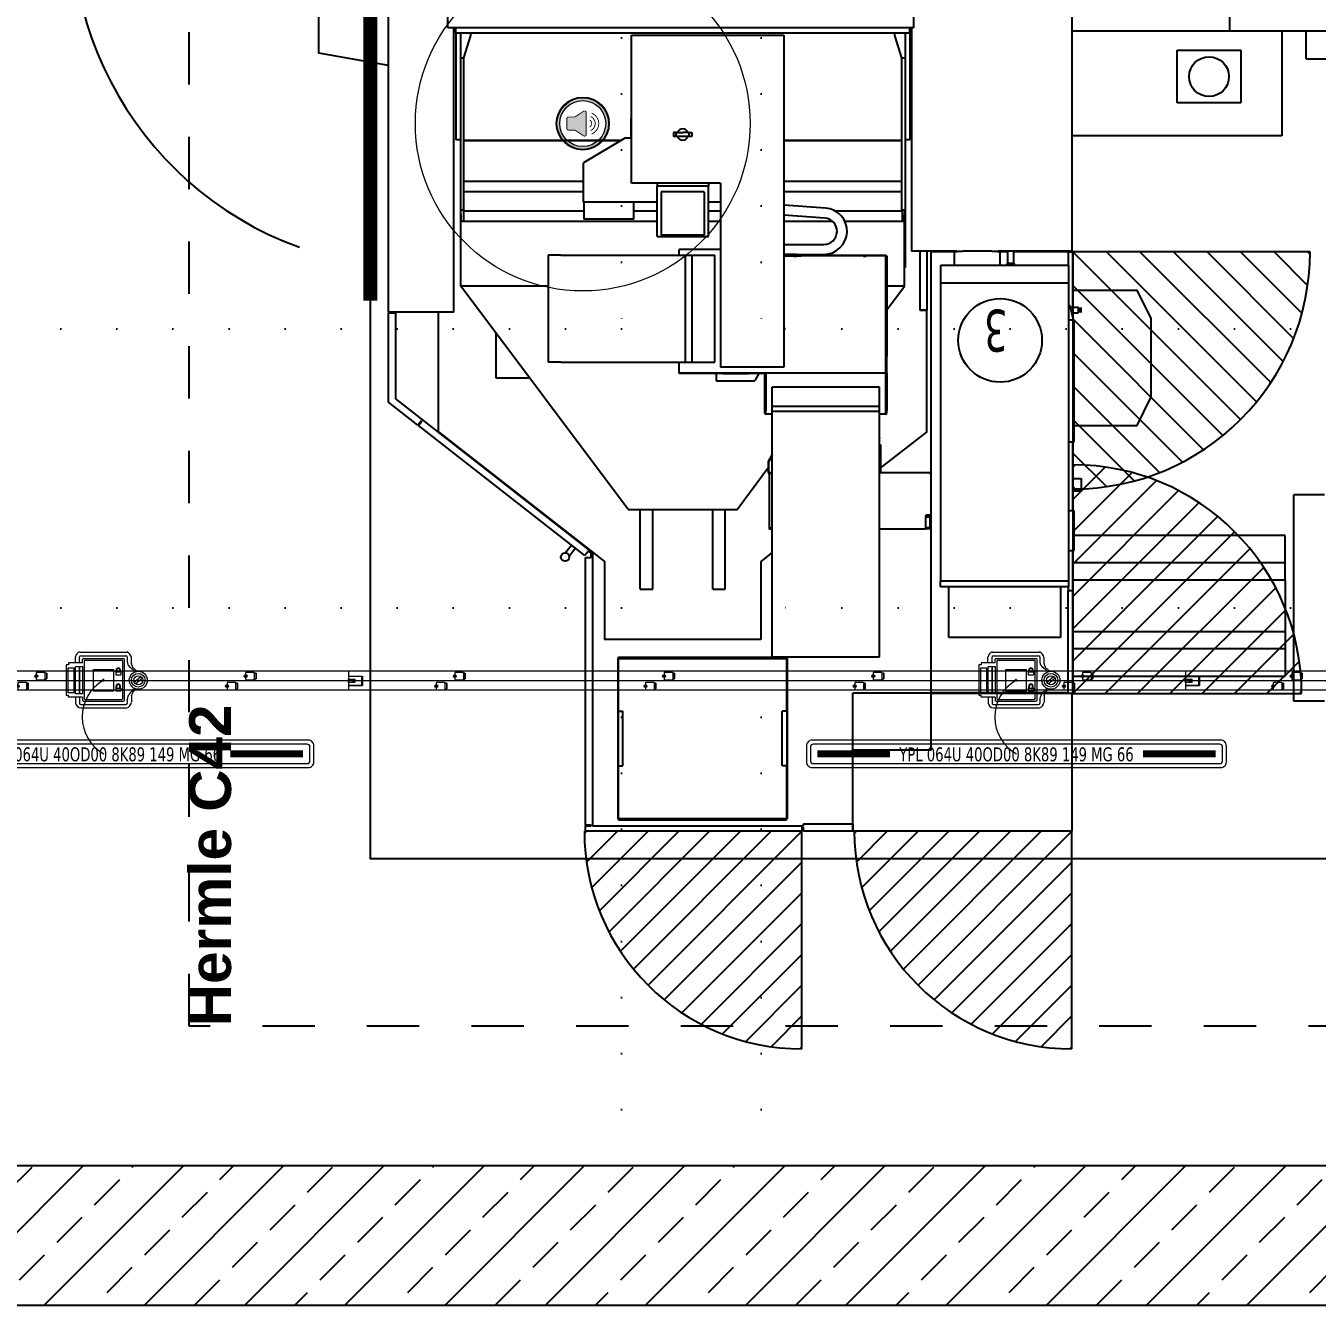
# Model space of a CAD drawing. Header units: centimetres. Extents: x 405564 to 502064, y 46284 to 60634.
# Drawn here: x 485671.2 to 486134.1, y 51832.6 to 52291.1 of the extents above; entities that cross this region are included whole.
import ezdxf
from ezdxf.enums import TextEntityAlignment as Align
from ezdxf.lldxf.tags import DXFTag

# ---------------------------------------------------------------- set-up
doc = ezdxf.new("R2010")
doc.units = ezdxf.units.CM
for name, pattern in [('3+1_3b$0$DASHED', [0.25, 0.125, -0.125]), ('ACAD_ISO07W100', [3, 0, -3]), ('DOT', [0.25, 0, -0.25])]:
    doc.linetypes.add(name, pattern=pattern)
doc.layers.get('0').update_dxf_attribs({"color": 8, "lineweight": 9})
doc.layers.add('0-KRCN-AYDINLATMA-130426', color=8, linetype='Continuous', lineweight=9)
doc.layers.add('0-KRCN-MİMARİ-220526', color=8, linetype='Continuous', lineweight=9)
for name, color, linetype in [('AS_DOS_TERAS_UST', 8, 'ACAD_ISO07W100'), ('AS_TA_BETONARME', 5, 'Continuous'), ('AS_TA_TARAMA', 8, 'Continuous'), ('AS_TEFR_CIHAZ', 8, 'Continuous')]:
    doc.layers.add(name, color=color, linetype=linetype)
doc.styles.add('Kalin02', font='arialbd.ttf')
doc.styles.add('TAHOMA', font='tahoma.ttf')
tags = doc.linetypes.add('PHANTOM', pattern=[50.5, 18, -6.5, 6.5, -6.5, 6.5, -6.5]).pattern_tags.tags
tags[14:15] = [DXFTag(74, 4), DXFTag(75, 0), DXFTag(340, '0'), DXFTag(46, 0.0), DXFTag(50, 0.0), DXFTag(44, 0.0), DXFTag(45, 0.0)]
tags[12:13] = [DXFTag(74, 4), DXFTag(75, 0), DXFTag(340, '0'), DXFTag(46, 0.0), DXFTag(50, 0.0), DXFTag(44, 0.0), DXFTag(45, 0.0)]
tags[10:11] = [DXFTag(74, 4), DXFTag(75, 0), DXFTag(340, '0'), DXFTag(46, 0.0), DXFTag(50, 0.0), DXFTag(44, 0.0), DXFTag(45, 0.0)]
tags[8:9] = [DXFTag(74, 4), DXFTag(75, 0), DXFTag(340, '0'), DXFTag(46, 0.0), DXFTag(50, 0.0), DXFTag(44, 0.0), DXFTag(45, 0.0)]
tags[6:7] = [DXFTag(74, 4), DXFTag(75, 0), DXFTag(340, '0'), DXFTag(46, 0.0), DXFTag(50, 0.0), DXFTag(44, 0.0), DXFTag(45, 0.0)]
tags[4:5] = [DXFTag(74, 4), DXFTag(75, 0), DXFTag(340, '0'), DXFTag(46, 0.0), DXFTag(50, 0.0), DXFTag(44, 0.0), DXFTag(45, 0.0)]

# ---------------------------------------------------------------- blocks, each defined once
blk = doc.blocks.new('YPL 064U 40OD00 8K89 149 MG 66')
at = {"layer": '0-KRCN-AYDINLATMA-130426'}
for points in [[(75.25, -2.9), (75.25, 2.9, 0.414214), (73.25, 4.9), (-73.25, 4.9, 0.414214), (-75.25, 2.9), (-75.25, -2.9, 0.414214), (-73.25, -4.9), (73.25, -4.9, 0.414214)], [(73.85, -2.5), (73.85, 2.5, 0.414214), (72.85, 3.5), (-72.85, 3.5, 0.414214), (-73.85, 2.5), (-73.85, -2.5, 0.414214), (-72.85, -3.5), (72.85, -3.5, 0.414214)]]:
    blk.add_lwpolyline(points, format="xyb", close=True, dxfattribs=at)
at = {"layer": '0-KRCN-AYDINLATMA-130426', "const_width": 2.51, "elevation": 1.25}
for points in [[(-71.34, -0.01), (-45.35, -0.01)], [(45.35, -0.01), (71.35, -0.01)]]:
    blk.add_lwpolyline(points, dxfattribs=at)
at = {"layer": '0-KRCN-AYDINLATMA-130426', "ltscale": 60, "style": 'TAHOMA', "width": 0.8}
blk.add_text('YPL 064U 40OD00 8K89 149 MG 66', height=5, dxfattribs=at).set_placement((0, -0.15), align=Align.MIDDLE_CENTER)
blk = doc.blocks.new('25A BUSBAR 3MT')
at = {"layer": '0-KRCN-AYDINLATMA-130426'}
for p, q in [((3000, 34), (0, 34)), ((0, 34), (0, -34)), ((3000, 0), (0, 0)), ((384.8, 17), (377.3, 17)), ((381, 28), (381, 22.2)), ((381, 20.5), (381, 13.5)), ((381, 11.8), (381, 6)), ((384, 31), (409, 31)), ((384, 3), (409, 3)), ((412, 26.8), (412, 28)), ((412, 28), (415.2, 28)), ((412, 6.8), (412, 6)), ((412, 5.7), (415.2, 5.7)), ((415.2, 26.8), (415.2, 28)), ((415.2, 6.8), (415.2, 5.7)), ((418.4, 26.8), (418.4, 6.8)), ((1134.8, 17), (1127.3, 17)), ((1131, 28), (1131, 22.2)), ((1131, 20.5), (1131, 13.5)), ((1131, 11.8), (1131, 6)), ((1134, 31), (1159, 31)), ((1134, 3), (1159, 3)), ((1162, 26.8), (1162, 28)), ((1162, 28), (1165.2, 28)), ((1162, 6.8), (1162, 6)), ((1162, 5.7), (1165.2, 5.7)), ((1165.2, 26.8), (1165.2, 28)), ((1165.2, 6.8), (1165.2, 5.7)), ((1168.4, 26.8), (1168.4, 6.8)), ((1884.8, 17), (1877.3, 17)), ((1881, 28), (1881, 22.2)), ((1881, 20.5), (1881, 13.5)), ((1881, 11.8), (1881, 6)), ((1884, 31), (1909, 31)), ((1884, 3), (1909, 3)), ((1912, 26.8), (1912, 28)), ((1912, 28), (1915.2, 28)), ((1912, 6.8), (1912, 6)), ((1912, 5.7), (1915.2, 5.7)), ((1915.2, 26.8), (1915.2, 28)), ((1915.2, 6.8), (1915.2, 5.7)), ((1918.4, 26.8), (1918.4, 6.8)), ((2634.8, 17), (2627.3, 17)), ((2631, 28), (2631, 22.2)), ((2631, 20.5), (2631, 13.5)), ((2631, 11.8), (2631, 6)), ((2634, 31), (2659, 31)), ((2634, 3), (2659, 3)), ((2662, 26.8), (2662, 28)), ((2662, 28), (2665.2, 28)), ((2662, 6.8), (2662, 6)), ((2662, 5.7), (2665.2, 5.7)), ((2665.2, 26.8), (2665.2, 28)), ((2665.2, 6.8), (2665.2, 5.7)), ((2668.4, 26.8), (2668.4, 6.8)), ((3000, 34), (3000, -34)), ((3000, 17), (3050, 17)), ((3000, 16), (3047, 16)), ((3047, 16), (3047, -16)), ((3048, 17), (3048, -17)), ((3050, 17), (3050, -17)), ((3000, -34), (0, -34)), ((318.3, -18.8), (310.8, -18.8)), ((314.5, -7.8), (314.5, -13.7)), ((314.5, -15.4), (314.5, -22.3)), ((314.5, -24), (314.5, -29.8)), ((317.5, -4.8), (342.5, -4.8)), ((317.5, -32.8), (342.5, -32.8)), ((345.5, -9), (345.5, -7.8)), ((345.5, -7.8), (348.7, -7.8)), ((345.5, -29), (345.5, -29.8)), ((345.5, -30.2), (348.7, -30.2)), ((348.7, -9), (348.7, -7.8)), ((348.7, -29), (348.7, -30.2)), ((351.9, -9), (351.9, -29)), ((1068.3, -18.8), (1060.8, -18.8)), ((1064.5, -7.8), (1064.5, -13.7)), ((1064.5, -15.4), (1064.5, -22.3)), ((1064.5, -24), (1064.5, -29.8)), ((1067.5, -4.8), (1092.5, -4.8)), ((1067.5, -32.8), (1092.5, -32.8)), ((1095.5, -9), (1095.5, -7.8)), ((1095.5, -7.8), (1098.7, -7.8)), ((1095.5, -29), (1095.5, -29.8)), ((1095.5, -30.2), (1098.7, -30.2)), ((1098.7, -9), (1098.7, -7.8)), ((1098.7, -29), (1098.7, -30.2)), ((1101.9, -9), (1101.9, -29)), ((1818.3, -18.8), (1810.8, -18.8)), ((1814.5, -7.8), (1814.5, -13.7)), ((1814.5, -15.4), (1814.5, -22.3)), ((1814.5, -24), (1814.5, -29.8)), ((1817.5, -4.8), (1842.5, -4.8)), ((1817.5, -32.8), (1842.5, -32.8)), ((1845.5, -9), (1845.5, -7.8)), ((1845.5, -7.8), (1848.7, -7.8)), ((1845.5, -29), (1845.5, -29.8)), ((1845.5, -30.2), (1848.7, -30.2)), ((1848.7, -9), (1848.7, -7.8)), ((1848.7, -29), (1848.7, -30.2)), ((1851.9, -9), (1851.9, -29)), ((2568.3, -18.8), (2560.8, -18.8)), ((2564.5, -7.8), (2564.5, -13.7)), ((2564.5, -15.4), (2564.5, -22.3)), ((2564.5, -24), (2564.5, -29.8)), ((2567.5, -4.8), (2592.5, -4.8)), ((2567.5, -32.8), (2592.5, -32.8)), ((2595.5, -9), (2595.5, -7.8)), ((2595.5, -7.8), (2598.7, -7.8)), ((2595.5, -29), (2595.5, -29.8)), ((2595.5, -30.2), (2598.7, -30.2)), ((2598.7, -9), (2598.7, -7.8)), ((2598.7, -29), (2598.7, -30.2)), ((2601.9, -9), (2601.9, -29)), ((3000, -16), (3047, -16)), ((3000, -17), (3050, -17))]:
    blk.add_line(p, q, dxfattribs=at)
for points in [[(418.4, 26.8), (412, 26.8), (412, 6.8), (418.4, 6.8)], [(1168.4, 26.8), (1162, 26.8), (1162, 6.8), (1168.4, 6.8)], [(1918.4, 26.8), (1912, 26.8), (1912, 6.8), (1918.4, 6.8)], [(2668.4, 26.8), (2662, 26.8), (2662, 6.8), (2668.4, 6.8)], [(3000, 5.9), (3023.1, 5.9), (3023.1, -5.9), (3000, -5.9)], [(351.9, -9), (345.5, -9), (345.5, -29), (351.9, -29)], [(1101.9, -9), (1095.5, -9), (1095.5, -29), (1101.9, -29)], [(1851.9, -9), (1845.5, -9), (1845.5, -29), (1851.9, -29)], [(2601.9, -9), (2595.5, -9), (2595.5, -29), (2601.9, -29)]]:
    blk.add_lwpolyline(points, close=True, dxfattribs=at)
for centre, radius in [((381, 17), 5.16), ((1131, 17), 5.16), ((1881, 17), 5.16), ((2631, 17), 5.16), ((3017.1, 0), 2.96), ((314.5, -18.8), 5.16), ((1064.5, -18.8), 5.16), ((1814.5, -18.8), 5.16), ((2564.5, -18.8), 5.16)]:
    blk.add_circle(centre, radius, dxfattribs=at)
for centre, start, end in [((384, 28), 90, 180), ((384, 6), 180, 270), ((409, 28), 0, 90), ((409, 6), 270, 0), ((1134, 28), 90, 180), ((1134, 6), 180, 270), ((1159, 28), 0, 90), ((1159, 6), 270, 0), ((1884, 28), 90, 180), ((1884, 6), 180, 270), ((1909, 28), 0, 90), ((1909, 6), 270, 0), ((2634, 28), 90, 180), ((2634, 6), 180, 270), ((2659, 28), 0, 90), ((2659, 6), 270, 0), ((317.5, -7.8), 90, 180), ((317.5, -29.8), 180, 270), ((342.5, -7.8), 0, 90), ((342.5, -29.8), 270, 0), ((1067.5, -7.8), 90, 180), ((1067.5, -29.8), 180, 270), ((1092.5, -7.8), 0, 90), ((1092.5, -29.8), 270, 0), ((1817.5, -7.8), 90, 180), ((1817.5, -29.8), 180, 270), ((1842.5, -7.8), 0, 90), ((1842.5, -29.8), 270, 0), ((2567.5, -7.8), 90, 180), ((2567.5, -29.8), 180, 270), ((2592.5, -7.8), 0, 90), ((2592.5, -29.8), 270, 0)]:
    blk.add_arc(centre, 3, start, end, dxfattribs=at)
blk = doc.blocks.new('DABLINE ÇIKIŞ NOKTASI')
at = {"layer": '0-KRCN-AYDINLATMA-130426'}
for p, q in [((-0.336, 0.398), (0.328, 0.398)), ((-0.495, 0.217), (-0.525, 0.217)), ((-0.525, 0.217), (-0.525, -0.209)), ((-0.298, 0.245), (-0.495, 0.245)), ((-0.495, 0.245), (-0.495, 0.217)), ((-0.397, 0.245), (-0.397, 0.332)), ((-0.339, 0.245), (-0.339, 0.328)), ((-0.321, 0.346), (0.318, 0.346)), ((-0.298, 0.245), (-0.298, 0.291)), ((-0.281, 0.308), (0.278, 0.308)), ((-0.274, 0.266), (-0.274, -0.256)), ((-0.257, 0.283), (0.254, 0.283)), ((0.271, -0.256), (0.271, 0.266)), ((0.296, -0.279), (0.296, 0.291)), ((0.335, 0.328), (0.335, 0.262)), ((0.394, 0.233), (0.394, 0.319)), ((0, 0), (-0.019, 0)), ((0, 0), (0, 0.019)), ((0, 0), (0.019, 0)), ((0, 0), (0, -0.019)), ((0.172, 0.117), (0.172, 0.075)), ((0.172, 0.117), (0.246, 0.117)), ((0.172, 0.075), (0.246, 0.075)), ((0.178, 0.117), (0.178, 0.143)), ((0.187, 0.117), (0.187, 0.143)), ((0.231, 0.138), (0.231, 0.143)), ((0.231, 0.138), (0.239, 0.138)), ((0.239, 0.138), (0.239, 0.143)), ((0.246, 0.117), (0.246, 0.075)), ((0.529, 0.05), (0.434, -0.03)), ((0.451, -0.052), (0.546, 0.031)), ((0.172, -0.11), (0.172, -0.151)), ((0.172, -0.11), (0.246, -0.11)), ((0.172, -0.151), (0.246, -0.151)), ((0.178, -0.11), (0.178, -0.083)), ((0.187, -0.11), (0.187, -0.083)), ((0.231, -0.11), (0.231, -0.083)), ((0.239, -0.11), (0.239, -0.083)), ((0.246, -0.11), (0.246, -0.151)), ((-0.525, -0.209), (-0.493, -0.209)), ((-0.493, -0.24), (-0.493, -0.209)), ((-0.298, -0.24), (-0.493, -0.24)), ((-0.396, -0.24), (-0.396, -0.322)), ((-0.339, -0.24), (-0.339, -0.324)), ((-0.322, -0.341), (0.318, -0.341)), ((-0.298, -0.24), (-0.298, -0.279)), ((-0.281, -0.297), (0.278, -0.297)), ((-0.257, -0.273), (0.254, -0.273)), ((0.335, -0.282), (0.335, -0.324)), ((0.394, -0.221), (0.394, -0.312)), ((-0.317, -0.391), (0.328, -0.391))]:
    blk.add_line(p, q, dxfattribs=at)
for points in [[(-0.396, 0.194), (-0.343, 0.194), (-0.343, -0.193), (-0.396, -0.193)], [(-0.333, 0.194), (-0.296, 0.194), (-0.296, -0.193), (-0.333, -0.193)], [(-0.497, 0.174), (-0.419, 0.174), (-0.419, -0.176), (-0.497, -0.176)], [(-0.143, 0.153), (0.143, 0.153), (0.143, -0.153), (-0.143, -0.153)]]:
    blk.add_lwpolyline(points, close=True, dxfattribs=at)
for radius in [0.127, 0.0967, 0.0641]:
    blk.add_circle((0.491, -0.001), radius, dxfattribs=at)
for centre, radius, start, end in [((-0.315, 0.318), 0.083, 105.0378, 170.3257), ((0.303, 0.311), 0.0907, 5.5318, 74.2602), ((-0.321, 0.328), 0.0173, 90, 180), ((-0.281, 0.291), 0.0173, 90, 180), ((-0.257, 0.266), 0.0173, 90, 180), ((0.254, 0.266), 0.0173, 0, 90), ((0.278, 0.291), 0.0173, 0, 90), ((0.318, 0.328), 0.0173, 0, 90), ((0.209, 0.143), 0.0306, 0, 180), ((0.209, 0.143), 0.022, 0, 180), ((0.209, -0.083), 0.0306, 0, 180), ((0.209, -0.083), 0.022, 0, 180), ((-0.314, -0.308), 0.083, 189.6743, 267.7515), ((-0.322, -0.324), 0.0173, 180, 270), ((-0.281, -0.279), 0.0173, 180, 270), ((-0.257, -0.256), 0.0173, 180, 270), ((0.254, -0.256), 0.0173, 270, 0), ((0.278, -0.279), 0.0173, 270, 0), ((0.318, -0.324), 0.0173, 270, 0), ((0.303, -0.304), 0.0907, 285.7398, 354.4682)]:
    blk.add_arc(centre, radius, start, end, dxfattribs=at)
for points in [[(0.335, 0.262), (0.345, 0.219), (0.388, 0.172), (0.446, 0.118)], [(0.394, 0.233), (0.411, 0.185), (0.441, 0.155), (0.473, 0.125)]]:
    blk.add_spline(points, degree=3, dxfattribs=at)
for points, knots in [([(0.335, -0.282), (0.339, -0.262), (0.349, -0.216), (0.374, -0.181), (0.445, -0.101), (0.435, -0.116)], [0, 0, 0, 0, 3.352448, 7.608656, 11.436508, 11.436508, 11.436508, 11.436508]), ([(0.394, -0.221), (0.4, -0.204), (0.413, -0.167), (0.444, -0.14), (0.458, -0.124)], [0, 0, 0, 0, 3.152774, 6.811768, 6.811768, 6.811768, 6.811768])]:
    blk.add_open_spline(points, degree=3, knots=knots, dxfattribs=at)
blk.add_open_spline([(0.435, -0.116), (0.435, -0.116), (0.434, -0.117), (0.434, -0.118)], degree=3, dxfattribs=at)
blk = doc.blocks.new('SIVA ÜSTÜ TİPİ HOPARLÖR')
at = {"layer": '0-KRCN-AYDINLATMA-130426'}
h = blk.add_hatch(color=256, dxfattribs=at)
h.dxf.hatch_style = 1
h.paths.add_polyline_path([(9.24, 0, 1), (-9.24, 0, 1)])
h.paths.add_polyline_path([(8.23, 0, -1), (-8.23, 0, -1)], flags=16)
h.paths.add_polyline_path([(1.25, -3.88, -0.598176), (0.27, -4.41), (-2.7, -2.45, 0.147433), (-3.05, -2.34), (-5.09, -2.34, -0.414214), (-5.72, -1.71), (-5.72, 1.71, -0.414214), (-5.09, 2.34), (-3.05, 2.34, 0.147433), (-2.7, 2.45), (0.27, 4.41, -0.598176), (1.25, 3.88)], flags=0)
h = blk.add_hatch(color=256, dxfattribs=at)
h.dxf.hatch_style = 1
h.paths.add_polyline_path([(0.27, -4.41, 0.598176), (1.25, -3.88), (1.25, 3.88, 0.598176), (0.27, 4.41), (-2.7, 2.45, -0.147433), (-3.05, 2.34), (-5.09, 2.34, 0.414214), (-5.72, 1.71), (-5.72, -1.71, 0.414214), (-5.09, -2.34), (-3.05, -2.34, -0.147433), (-2.7, -2.45)])
at = {"layer": '0-KRCN-AYDINLATMA-130426', "const_width": 0.317}
blk.add_lwpolyline([(0.27, -4.41, 0.598176), (1.25, -3.88), (1.25, 3.88, 0.598176), (0.27, 4.41), (-2.7, 2.45, -0.147433), (-3.05, 2.34), (-5.09, 2.34, 0.414214), (-5.72, 1.71), (-5.72, -1.71, 0.414214), (-5.09, -2.34), (-3.05, -2.34, -0.147433), (-2.7, -2.45)], format="xyb", close=True, dxfattribs=at)
for points in [[(2.41, 1.29, -0.601398), (2.41, -1.29)], [(2.8, 2.51, -0.658812), (2.8, -2.51)], [(3.19, 3.72, -0.680488), (3.19, -3.72)]]:
    blk.add_lwpolyline(points, format="xyb", dxfattribs=at)
at = {"layer": '0-KRCN-AYDINLATMA-130426'}
blk.add_circle((0, 0), 60, dxfattribs=at)
at = {"layer": '0-KRCN-AYDINLATMA-130426', "ltscale": 0.1}
for radius in [9.5, 9.24, 8.23]:
    blk.add_circle((0, 0), radius, dxfattribs=at)
blk = doc.blocks.new('G$C546873DE')
at = {"layer": '0-KRCN-AYDINLATMA-130426'}
for centre in [(15142.49, 4909.39, 441.6), (15469.61, 4909.39, 441.6)]:
    blk.add_arc(centre, 15.15, 119.6759, 240.9272, dxfattribs=at)
for name, p in [('SIVA ÜSTÜ TİPİ HOPARLÖR', (15306.78, 5122.09)), ('YPL 064U 40OD00 8K89 149 MG 66', (15462.24, 4896.15, 441.6))]:
    blk.add_blockref(name, p, dxfattribs=at)
for name, p, xscale, yscale, zscale in [('DABLINE ÇIKIŞ NOKTASI', (15134.99, 4922.56, 124.57), 25.4, 25.4, 25.4), ('DABLINE ÇIKIŞ NOKTASI', (15462.11, 4922.56, 124.57), 25.4, 25.4, 25.4), ('25A BUSBAR 3MT', (14922.81, 4922.35), 0.1, 0.1, 0.1), ('25A BUSBAR 3MT', (15222.81, 4922.35), 0.1, 0.1, 0.1), ('25A BUSBAR 3MT', (15522.81, 4922.35), 0.1, 0.1, 0.1), ('YPL 064U 40OD00 8K89 149 MG 66', (15135.13, 4896.15, 441.6), 1.000014702709283, 1.000014702709283, 1.000014702709283)]:
    blk.add_blockref(name, p, dxfattribs=dict(at, xscale=xscale, yscale=yscale, zscale=zscale))
blk = doc.blocks.new('HermleC42')
at = {"layer": 'AS_TEFR_CIHAZ', "linetype": 'Continuous', "ltscale": 0.075}
for p, q in [((234919.96, -41985.32), (234924.36, -41960.37)), ((234924.36, -41960.37), (234977.74, -41960.37)), ((234791.04, -41995.92), (234799.33, -41985.32)), ((234799.33, -41985.32), (234831.32, -41985.32)), ((234831.32, -41985.32), (234831.32, -41987.82)), ((234831.52, -42008.82), (234831.52, -41985.32)), ((234831.52, -41985.32), (235035.62, -41985.32)), ((234800.54, -41987.82), (234745.31, -42058.52)), ((234831.32, -41987.82), (234800.54, -41987.82)), ((234744.28, -42055.77), (234790.92, -41996.08)), ((234790.92, -41996.08), (234792.5, -41997.31)), ((234792.62, -41997.16), (234791.04, -41995.92)), ((234792.62, -41997.16), (234792.5, -41997.31)), ((234788.72, -42003.32), (234742.24, -42062.82)), ((234788.72, -42003.32), (234831.52, -42003.32)), ((234831.52, -42008.82), (234933.5, -42008.82)), ((234893.36, -42011.12), (234893.36, -42009.45)), ((234931.62, -42009.45), (234893.36, -42009.45)), ((234931.62, -42172.2), (234931.62, -42009.45)), ((234931.62, -42009.45), (234933.5, -42009.45)), ((234933.5, -42173.52), (234933.5, -42006.62)), ((234933.5, -42006.62), (235025.42, -42006.62)), ((234760.87, -42071.32), (234840.87, -42011.32)), ((234840.87, -42042.63), (234840.87, -42011.32)), ((234840.87, -42011.32), (234864.02, -42011.32)), ((234847.52, -42011.12), (234847.52, -42011.32)), ((234866.48, -42011.12), (234847.52, -42011.12)), ((234864.02, -42081.62), (234864.02, -42011.32)), ((234866.48, -42011.32), (234864.02, -42011.32)), ((234867.82, -42012.2), (234864.02, -42012.2)), ((234866.48, -42011.12), (234866.48, -42011.32)), ((234922.67, -42011.12), (234866.48, -42011.12)), ((234866.48, -42011.32), (234868.12, -42011.32)), ((234867.82, -42012.2), (234867.82, -42055.4)), ((234868.12, -42012.32), (234868.12, -42011.32)), ((234868.12, -42012.32), (234922.67, -42012.32)), ((234874.72, -42055.27), (234874.72, -42012.32)), ((234878.52, -42012.32), (234878.52, -42055.27)), ((234893.07, -42012.32), (234893.07, -42068.61)), ((234893.22, -42012.32), (234893.22, -42068.86)), ((234931.62, -42011.12), (234922.67, -42011.12)), ((234922.67, -42011.12), (234922.67, -42012.32)), ((234922.72, -42012.32), (234922.67, -42012.32)), ((234922.72, -42012.32), (234930.72, -42014.82)), ((234930.72, -42014.82), (234931.62, -42014.82)), ((234824.21, -42023.82), (234808.06, -42023.82)), ((234808.06, -42023.82), (234808.06, -42035.93)), ((234852.02, -42042.63), (234813.62, -42042.63)), ((234813.62, -42047.13), (234813.62, -42042.63)), ((234852.02, -42047.13), (234852.02, -42042.63)), ((234813.62, -42047.13), (234813.62, -42091.76)), ((234852.02, -42047.13), (234852.02, -42091.76)), ((234744.14, -42050.11), (234746.98, -42052.33)), ((234745.25, -42048.69), (234748.08, -42050.91)), ((234645.47, -42067.39), (234634.44, -42056.36)), ((234645.47, -42056.36), (234644.69, -42055.58)), ((234645.47, -42056.02), (234647.47, -42056.02)), ((234645.47, -42133.57), (234645.47, -42056.02)), ((234647.47, -42056.02), (234647.47, -42058.02)), ((234647.67, -42058.02), (234647.67, -42056.02)), ((234647.67, -42056.02), (234743.67, -42056.02)), ((234743.67, -42056.02), (234743.67, -42058.02)), ((234745.86, -42057), (234744.28, -42055.77)), ((234864.89, -42073.25), (234864.89, -42055.39)), ((234870.97, -42055.39), (234864.89, -42055.39)), ((234870.97, -42081.62), (234870.97, -42055.27)), ((234870.97, -42055.27), (234885.07, -42055.27)), ((234894.07, -42070.27), (234885.07, -42055.27)), ((234645.47, -42089.45), (234616.98, -42060.96)), ((234645.47, -42078.42), (234625.28, -42058.23)), ((234647.67, -42058.02), (234647.47, -42058.02)), ((234745.31, -42058.52), (234647.47, -42058.52)), ((234647.47, -42058.52), (234647.47, -42134.17)), ((234743.67, -42058.02), (234745.06, -42058.02)), ((234745.86, -42057), (234745.06, -42058.02)), ((234645.47, -42100.48), (234609.4, -42064.41)), ((234714.22, -42118.82), (234714.22, -42062.82)), ((234742.24, -42062.82), (234714.22, -42062.82)), ((234645.47, -42111.51), (234602.46, -42068.5)), ((234649.72, -42067.9), (234649.57, -42067.9)), ((234649.57, -42067.9), (234649.57, -42127.9)), ((234649.72, -42127.9), (234649.72, -42067.9)), ((234649.72, -42067.9), (234649.72, -42071.4)), ((234649.87, -42067.9), (234649.87, -42071.4)), ((234649.97, -42128.02), (234649.97, -42067.82)), ((234649.97, -42067.82), (234668.92, -42067.82)), ((234707.4, -42067.57), (234650.05, -42067.57)), ((234707.4, -42067.72), (234650.05, -42067.72)), ((234668.92, -42067.72), (234668.92, -42067.9)), ((234668.92, -42067.9), (234668.92, -42069.4)), ((234668.92, -42069.4), (234688.52, -42069.4)), ((234688.52, -42067.72), (234688.52, -42067.9)), ((234688.52, -42067.82), (234707.47, -42067.82)), ((234688.52, -42067.9), (234688.52, -42069.4)), ((234707.47, -42067.82), (234707.47, -42128.02)), ((234707.57, -42067.9), (234707.57, -42127.95)), ((234707.72, -42127.95), (234707.72, -42067.9)), ((234894.07, -42070.27), (234894.07, -42072.52)), ((234645.47, -42122.54), (234596.11, -42073.18)), ((234649.87, -42071.9), (234649.72, -42071.9)), ((234649.87, -42071.9), (234649.87, -42071.4)), ((234760.87, -42071.32), (234760.87, -42110.32)), ((234864.89, -42073.25), (234870.97, -42073.25)), ((234867.82, -42073.26), (234867.82, -42081.62)), ((234877.82, -42072.52), (234930.82, -42072.52)), ((234877.82, -42104.42), (234877.82, -42072.52)), ((234894.22, -42072.3), (234901.02, -42072.3)), ((234894.22, -42072.52), (234894.22, -42072.3)), ((234901.02, -42072.3), (234901.02, -42072.52)), ((234930.82, -42072.52), (234930.82, -42127.12)), ((234645.47, -42133.57), (234590.32, -42078.42)), ((234732.22, -42075.57), (234732.22, -42080.07)), ((234732.22, -42075.57), (234760.88, -42075.57)), ((234634.44, -42133.57), (234585.08, -42084.21)), ((234732.22, -42080.07), (234760.88, -42080.07)), ((234858.67, -42081.62), (234858.67, -42100.02)), ((234858.67, -42081.62), (234876.82, -42081.62)), ((234874.67, -42083.07), (234859.17, -42083.07)), ((234859.17, -42098.57), (234859.17, -42083.07)), ((234874.67, -42098.57), (234874.67, -42083.07)), ((234876.82, -42081.62), (234876.82, -42100.02)), ((234877.82, -42081.62), (234876.82, -42081.62)), ((234895.92, -42087.52), (234894.52, -42087.52)), ((234894.52, -42088.49), (234894.52, -42087.52)), ((234894.52, -42088.49), (234895.92, -42088.49)), ((234894.52, -42090.67), (234894.52, -42088.49)), ((234895.92, -42088.49), (234895.92, -42087.52)), ((234895.92, -42088.49), (234895.92, -42090.67)), ((234623.41, -42133.57), (234580.4, -42090.56)), ((234809.55, -42089.5), (234809.85, -42089.5)), ((234809.55, -42089.8), (234809.55, -42089.5)), ((234809.55, -42104.47), (234809.55, -42089.8)), ((234809.85, -42089.5), (234809.85, -42089.8)), ((234810.02, -42089.5), (234809.85, -42089.5)), ((234809.85, -42089.8), (234809.85, -42104.47)), ((234810.02, -42089.5), (234813.62, -42089.5)), ((234852.02, -42091.76), (234813.62, -42091.76)), ((234813.62, -42091.76), (234813.62, -42094.26)), ((234852.02, -42089.5), (234853.72, -42089.5)), ((234852.02, -42091.76), (234852.02, -42094.26)), ((234854.02, -42104.42), (234854.02, -42089.8)), ((234894.52, -42090.98), (234894.52, -42090.67)), ((234894.52, -42093.16), (234894.52, -42090.98)), ((234894.52, -42093.16), (234895.92, -42093.16)), ((234894.52, -42094.12), (234894.52, -42093.16)), ((234895.92, -42090.67), (234895.92, -42090.98)), ((234895.92, -42093.16), (234895.92, -42090.98)), ((234895.92, -42093.16), (234895.92, -42094.12)), ((234612.38, -42133.57), (234576.31, -42097.51)), ((234813.62, -42094.26), (234852.02, -42094.26)), ((234813.62, -42094.26), (234813.62, -42102.35)), ((234852.02, -42094.26), (234852.02, -42102.35)), ((234874.67, -42098.57), (234859.17, -42098.57)), ((234895.92, -42094.12), (234894.52, -42094.12)), ((234732.22, -42101.57), (234732.22, -42106.07)), ((234732.22, -42101.57), (234760.88, -42101.57)), ((234806.9, -42103.12), (234806.9, -42116.36)), ((234809.55, -42102.82), (234807.2, -42102.82)), ((234813.62, -42102.35), (234852.02, -42102.35)), ((234858.67, -42100.02), (234876.82, -42100.02)), ((234864.02, -42104.42), (234864.02, -42100.02)), ((234867.82, -42100.02), (234867.82, -42104.42)), ((234870.97, -42104.42), (234870.97, -42100.02)), ((234877.82, -42100.02), (234876.82, -42100.02)), ((234601.35, -42133.57), (234572.86, -42105.09)), ((234732.22, -42106.07), (234760.88, -42106.07)), ((234809.55, -42104.77), (234809.55, -42104.47)), ((234809.55, -42104.77), (234809.85, -42104.77)), ((234809.55, -42105.07), (234809.55, -42104.77)), ((234809.55, -42105.07), (234809.55, -42114.47)), ((234809.85, -42104.47), (234809.85, -42104.77)), ((234809.85, -42104.77), (234809.85, -42105.07)), ((234809.85, -42105.07), (234809.85, -42114.47)), ((234811.82, -42127.12), (234811.82, -42104.42)), ((234877.82, -42104.42), (234811.82, -42104.42)), ((234760.87, -42110.32), (234775.95, -42121.63)), ((234590.32, -42133.57), (234570.13, -42113.39)), ((234809.55, -42118.06), (234807.05, -42116.62)), ((234809.55, -42114.77), (234809.55, -42114.47)), ((234809.85, -42114.77), (234809.55, -42114.77)), ((234809.55, -42115.07), (234809.55, -42114.77)), ((234809.55, -42120.75), (234809.55, -42115.07)), ((234809.85, -42114.47), (234809.85, -42114.77)), ((234809.85, -42114.77), (234809.85, -42115.07)), ((234809.85, -42115.07), (234809.85, -42120.75)), ((234742.24, -42118.82), (234714.22, -42118.82)), ((234745.44, -42122.92), (234742.24, -42118.82)), ((234773.74, -42121.68), (234773.95, -42121.75)), ((234773.76, -42121.67), (234773.76, -42121.68)), ((234773.76, -42121.67), (234773.97, -42121.74)), ((234774.05, -42121.63), (234778.05, -42121.63)), ((234778.05, -42121.73), (234778.05, -42121.63)), ((234778.05, -42121.63), (234780.42, -42122.92)), ((234795, -42122.92), (234795, -42120.75)), ((234795.15, -42120.75), (234795.15, -42122.92)), ((234795.23, -42120.27), (234796.25, -42120.27)), ((234795.23, -42120.57), (234796.25, -42120.57)), ((234796.25, -42120.27), (234796.66, -42120.27)), ((234796.66, -42120.57), (234796.25, -42120.57)), ((234796.66, -42120.27), (234809.31, -42120.27)), ((234809.31, -42120.57), (234796.66, -42120.57)), ((234809.31, -42120.27), (234809.46, -42120.27)), ((234809.46, -42120.57), (234809.31, -42120.57)), ((234809.46, -42120.27), (234809.46, -42120.57)), ((234809.85, -42120.75), (234809.61, -42120.75)), ((234809.85, -42120.75), (234809.85, -42163.5)), ((234579.29, -42133.57), (234568.26, -42122.54)), ((234649.72, -42123.95), (234649.87, -42123.95)), ((234649.72, -42127.95), (234649.72, -42124.45)), ((234649.87, -42123.95), (234649.87, -42124.45)), ((234649.87, -42127.95), (234649.87, -42124.45)), ((234708.03, -42122.92), (234708.03, -42161.32)), ((234708.03, -42122.92), (234732.9, -42122.92)), ((234732.9, -42122.92), (234796.01, -42122.92)), ((234753.92, -42121.83), (234753.92, -42122.92)), ((234754.12, -42121.77), (234753.96, -42121.77)), ((234754.12, -42121.77), (234754.12, -42122.92)), ((234754.12, -42121.77), (234754.15, -42121.77)), ((234754.15, -42122.92), (234754.15, -42121.77)), ((234754.56, -42121.77), (234754.15, -42121.77)), ((234773.71, -42121.77), (234754.56, -42121.77)), ((234773.71, -42121.77), (234773.86, -42121.77)), ((234773.86, -42121.77), (234773.86, -42122.92)), ((234773.87, -42121.77), (234773.86, -42121.77)), ((234773.87, -42122.92), (234773.87, -42121.77)), ((234773.87, -42121.77), (234773.92, -42121.77)), ((234773.92, -42122.92), (234773.92, -42121.77)), ((234773.95, -42122.92), (234773.95, -42121.75)), ((234773.97, -42121.74), (234773.97, -42122.92)), ((234774.05, -42121.73), (234778.05, -42121.73)), ((234780.23, -42122.92), (234778.05, -42121.73)), ((234796.01, -42122.92), (234796.01, -42161.32)), ((234796.01, -42122.92), (234797.7, -42122.92)), ((234797.7, -42161.32), (234797.7, -42122.92)), ((234797.7, -42122.92), (234804.71, -42122.92)), ((234804.71, -42161.32), (234804.71, -42122.92)), ((234649.72, -42127.9), (234649.57, -42127.9)), ((234668.92, -42128.02), (234649.97, -42128.02)), ((234707.4, -42128.12), (234650.05, -42128.12)), ((234707.4, -42128.27), (234650.05, -42128.27)), ((234668.92, -42126.45), (234688.52, -42126.45)), ((234668.92, -42127.95), (234668.92, -42126.45)), ((234668.92, -42128.12), (234668.92, -42127.95)), ((234688.52, -42127.95), (234688.52, -42126.45)), ((234688.52, -42128.12), (234688.52, -42127.95)), ((234707.47, -42128.02), (234688.52, -42128.02)), ((234930.82, -42127.12), (234811.82, -42127.12)), ((234851.64, -42131.52), (234851.64, -42130.62)), ((234851.64, -42130.62), (234851.66, -42130.62)), ((234851.66, -42130.62), (234851.66, -42131.52)), ((234851.7, -42127.12), (234851.7, -42133.25)), ((234852, -42127.12), (234852, -42131.65)), ((234852, -42127.12), (234852, -42133.25)), ((234852.2, -42131.65), (234852.2, -42127.12)), ((234852.25, -42127.12), (234852.25, -42141.43)), ((234855.85, -42127.12), (234855.85, -42141.43)), ((234864.02, -42144.59), (234864.02, -42127.12)), ((234865.23, -42141.78), (234866.32, -42127.12)), ((234868.82, -42142.04), (234869.93, -42127.12)), ((234874.72, -42169.32), (234874.72, -42127.12)), ((234878.52, -42127.12), (234878.52, -42169.32)), ((234893.07, -42127.12), (234893.07, -42169.32)), ((234893.22, -42127.12), (234893.22, -42169.32)), ((234568.26, -42133.57), (234567.48, -42132.79)), ((234646.97, -42133.57), (234645.47, -42133.57)), ((234645.47, -42151.82), (234645.47, -42134.17)), ((234645.47, -42134.17), (234646.97, -42134.17)), ((234646.97, -42133.57), (234646.97, -42134.17)), ((234647.47, -42134.17), (234648.17, -42134.17)), ((234648.17, -42134.17), (234648.17, -42151.82)), ((234851.66, -42131.52), (234851.64, -42131.52)), ((234851.7, -42133.46), (234851.7, -42133.25)), ((234851.7, -42140.79), (234851.7, -42133.46)), ((234852.2, -42131.85), (234852, -42131.85)), ((234852, -42133.25), (234852, -42133.46)), ((234852, -42133.46), (234852, -42140.79)), ((234852.2, -42131.65), (234852.2, -42131.85)), ((234851.7, -42141), (234851.7, -42140.79)), ((234851.7, -42163.67), (234851.7, -42141)), ((234852, -42140.79), (234852, -42141)), ((234852, -42141), (234852, -42163.67)), ((234864.02, -42170.32), (234864.02, -42148.96)), ((234867.82, -42145.42), (234867.82, -42169.45)), ((234645.47, -42164.14), (234634.44, -42153.11)), ((234645.47, -42153.11), (234644.69, -42152.33)), ((234645.47, -42230.32), (234645.47, -42151.82)), ((234645.47, -42151.82), (234674.52, -42151.82)), ((234648.17, -42151.82), (234645.47, -42151.82)), ((234674.52, -42151.82), (234694.97, -42151.82)), ((234674.52, -42179.82), (234674.52, -42151.82)), ((234694.97, -42179.82), (234694.97, -42151.82)), ((234645.47, -42186.2), (234616.98, -42157.71)), ((234645.47, -42175.17), (234625.28, -42154.98)), ((234851.64, -42156.52), (234851.64, -42155.62)), ((234851.64, -42155.62), (234851.66, -42155.62)), ((234851.66, -42156.52), (234851.64, -42156.52)), ((234851.66, -42155.62), (234851.66, -42156.52)), ((234645.47, -42197.23), (234609.4, -42161.16)), ((234708.03, -42161.32), (234732.9, -42161.32)), ((234732.9, -42161.32), (234796.01, -42161.32)), ((234753.92, -42161.32), (234753.92, -42177.82)), ((234773.92, -42179.48), (234773.92, -42161.32)), ((234774.05, -42161.32), (234774.05, -42161.89)), ((234774.05, -42161.89), (234784.05, -42161.89)), ((234788.72, -42178.32), (234775.89, -42161.89)), ((234784.05, -42161.32), (234784.05, -42161.89)), ((234786.16, -42161.32), (234786.22, -42161.37)), ((234786.22, -42161.37), (234786.22, -42161.32)), ((234786.5, -42161.34), (234786.22, -42161.37)), ((234786.5, -42161.32), (234786.5, -42161.34)), ((234795, -42163.5), (234795, -42161.32)), ((234795.15, -42161.32), (234795.15, -42163.5)), ((234796.01, -42161.32), (234797.7, -42161.32)), ((234797.7, -42161.32), (234804.71, -42161.32)), ((234645.47, -42208.26), (234602.46, -42165.25)), ((234795.23, -42163.67), (234796.25, -42163.67)), ((234795.23, -42163.97), (234796.25, -42163.97)), ((234796.25, -42163.67), (234796.66, -42163.67)), ((234796.66, -42163.97), (234796.25, -42163.97)), ((234796.66, -42163.67), (234809.7, -42163.67)), ((234809.7, -42163.97), (234796.66, -42163.97)), ((234809.85, -42163.5), (234809.61, -42163.5)), ((234809.67, -42163.66), (234809.85, -42163.66)), ((234809.7, -42163.67), (234809.7, -42163.97)), ((234809.85, -42163.66), (234809.85, -42163.5)), ((234810.02, -42163.5), (234809.85, -42163.5)), ((234809.85, -42163.67), (234815.72, -42163.67)), ((234809.85, -42163.97), (234809.85, -42163.67)), ((234809.85, -42163.97), (234815.72, -42163.97)), ((234810.02, -42163.5), (234810.02, -42163.67)), ((234815.72, -42163.67), (234815.94, -42163.67)), ((234815.94, -42163.97), (234815.72, -42163.97)), ((234815.94, -42163.67), (234822.76, -42163.67)), ((234822.76, -42163.97), (234815.94, -42163.97)), ((234822.76, -42163.67), (234822.97, -42163.67)), ((234822.97, -42163.97), (234822.76, -42163.97)), ((234822.97, -42163.67), (234851.69, -42163.67)), ((234851.69, -42163.97), (234822.97, -42163.97)), ((234832.41, -42163.97), (234840.87, -42170.32)), ((234840.87, -42170.32), (234840.87, -42163.97)), ((234851.52, -42163.5), (234851.7, -42163.5)), ((234851.52, -42163.5), (234851.52, -42163.67)), ((234851.69, -42163.97), (234851.69, -42163.67)), ((234851.7, -42163.67), (234852, -42163.67)), ((234922.72, -42169.32), (234930.72, -42166.82)), ((234930.72, -42166.82), (234931.62, -42166.82)), ((234645.47, -42219.29), (234596.11, -42169.93)), ((234840.87, -42170.32), (234864.02, -42170.32)), ((234847.52, -42170.52), (234847.52, -42170.32)), ((234866.48, -42170.52), (234847.52, -42170.52)), ((234867.82, -42169.45), (234864.02, -42169.45)), ((234864.02, -42170.32), (234866.48, -42170.32)), ((234866.48, -42170.52), (234866.48, -42170.32)), ((234868.12, -42170.32), (234866.48, -42170.32)), ((234922.67, -42170.52), (234866.48, -42170.52)), ((234868.12, -42170.32), (234868.12, -42169.32)), ((234868.12, -42169.32), (234922.67, -42169.32)), ((234893.36, -42172.2), (234893.36, -42170.52)), ((234931.62, -42172.2), (234893.36, -42172.2)), ((234922.67, -42169.32), (234922.67, -42170.52)), ((234922.67, -42169.32), (234922.72, -42169.32)), ((234931.62, -42170.52), (234922.67, -42170.52)), ((234931.62, -42172.2), (234933.5, -42172.2)), ((234645.47, -42230.32), (234590.32, -42175.17)), ((234832.22, -42178.32), (234832.22, -42175.82)), ((234832.22, -42175.82), (234832.27, -42175.82)), ((234832.27, -42175.82), (234832.27, -42178.32)), ((234853.47, -42175.82), (234832.27, -42175.82)), ((234933.5, -42172.82), (234853.47, -42172.82)), ((234853.47, -42189.1), (234853.47, -42172.82)), ((235025.42, -42173.52), (234933.5, -42173.52)), ((234634.44, -42230.32), (234585.08, -42180.96)), ((234674.52, -42179.82), (234694.97, -42179.82)), ((234694.87, -42230.53), (234694.87, -42179.82)), ((234694.87, -42179.82), (234695.07, -42179.82)), ((234694.97, -42179.82), (234694.97, -42230.32)), ((234695.07, -42229.03), (234695.07, -42179.82)), ((234695.07, -42179.82), (234853.17, -42179.82)), ((234754.56, -42177.82), (234753.92, -42177.82)), ((234753.92, -42178.12), (234753.92, -42177.82)), ((234753.92, -42179.57), (234753.92, -42178.12)), ((234753.92, -42179.57), (234754.22, -42179.57)), ((234754.22, -42177.82), (234754.22, -42178.12)), ((234754.22, -42179.57), (234754.22, -42178.12)), ((234754.35, -42179.82), (234754.35, -42179.52)), ((234754.35, -42179.52), (234757.94, -42179.52)), ((234758.27, -42177.82), (234754.56, -42177.82)), ((234758.19, -42178.12), (234758.19, -42179.4)), ((234758.79, -42179.4), (234758.79, -42178.12)), ((234773.61, -42179.82), (234773.61, -42179.76)), ((234773.92, -42179.52), (234773.7, -42179.52)), ((234773.71, -42179.48), (234773.92, -42179.48)), ((234773.92, -42179.52), (234773.92, -42179.48)), ((234788.72, -42178.32), (234832.22, -42178.32)), ((234832.22, -42178.32), (234832.27, -42178.32)), ((234853.47, -42178.32), (234832.27, -42178.32)), ((234853.17, -42188.77), (234853.17, -42179.82)), ((234623.41, -42230.32), (234580.4, -42187.31)), ((234612.38, -42230.32), (234576.31, -42194.26)), ((234601.35, -42230.32), (234572.86, -42201.84)), ((234853.17, -42207.24), (234853.17, -42204.07)), ((234853.47, -42230.32), (234853.47, -42203.75)), ((234853.17, -42229.03), (234853.17, -42209.53)), ((234590.32, -42230.32), (234570.13, -42210.14)), ((234579.29, -42230.32), (234568.26, -42219.29)), ((234568.26, -42230.32), (234567.48, -42229.54)), ((234694.97, -42230.32), (234645.47, -42230.32)), ((234694.87, -42230.67), (234694.87, -42230.53)), ((234731.76, -42230.53), (234694.87, -42230.53)), ((234694.87, -42230.67), (234752.86, -42288.66)), ((234694.87, -42230.67), (234746.14, -42230.67)), ((234695.07, -42229.03), (234731.76, -42229.03)), ((234706.47, -42230.67), (234758.36, -42282.57)), ((234718.07, -42230.67), (234763.28, -42275.89)), ((234729.66, -42230.67), (234767.58, -42268.59)), ((234731.76, -42229.03), (234731.76, -42230.53)), ((234733.12, -42229.03), (234731.76, -42229.03)), ((234746.14, -42230.53), (234731.76, -42230.53)), ((234741.26, -42230.67), (234771.21, -42260.62)), ((234752.86, -42230.67), (234774.08, -42251.9)), ((234785.13, -42230.53), (234760.39, -42230.53)), ((234760.39, -42230.67), (234772.29, -42230.67)), ((234764.45, -42230.67), (234776.05, -42242.27)), ((234767.49, -42230.67), (234767.49, -42233.67)), ((234769.03, -42230.67), (234768.18, -42231.52)), ((234781.05, -42230.67), (234769.03, -42242.69)), ((234793.07, -42230.67), (234771.07, -42252.67)), ((234771.99, -42230.67), (234771.99, -42233.67)), ((234772.29, -42230.53), (234772.29, -42230.67)), ((234773, -42230.53), (234773, -42230.67)), ((234773, -42230.67), (234785.13, -42230.67)), ((234805.09, -42230.67), (234774.04, -42261.72)), ((234776.05, -42230.67), (234776.87, -42231.49)), ((234817.11, -42230.67), (234777.81, -42269.98)), ((234829.13, -42230.67), (234782.26, -42277.54)), ((234841.15, -42230.67), (234787.36, -42284.47)), ((234790.97, -42231.15), (234790.97, -42253.67)), ((234853.17, -42230.67), (234793.07, -42290.78)), ((234829.93, -42230.67), (234831.35, -42230.67)), ((234831.35, -42230.53), (234830.5, -42230.53)), ((234853.17, -42230.53), (234833.25, -42230.53)), ((234833.26, -42230.67), (234853.17, -42230.67)), ((234839.47, -42230.67), (234839.47, -42253.67)), ((234853.17, -42229.03), (234848.41, -42229.03)), ((234853.17, -42229.03), (234853.17, -42230.53)), ((234853.17, -42230.67), (234853.17, -42230.53)), ((235035.62, -42230.32), (234853.47, -42230.32)), ((234894.82, -42305.52), (234894.82, -42230.32)), ((234932.31, -42286.87), (234932.31, -42230.32)), ((234771.99, -42233.67), (234767.49, -42233.67)), ((234694.87, -42242.27), (234746.77, -42294.16)), ((234853.17, -42242.69), (234799.38, -42296.49)), ((234694.87, -42253.87), (234740.09, -42299.08)), ((234790.97, -42253.67), (234800.97, -42258.67)), ((234853.17, -42254.71), (234806.3, -42301.58)), ((234829.47, -42258.67), (234839.47, -42253.67)), ((234829.47, -42258.67), (234800.97, -42258.67)), ((234694.87, -42265.46), (234732.79, -42303.38)), ((234853.17, -42266.74), (234813.87, -42306.04)), ((234906.56, -42268.08), (234925.41, -42268.08)), ((234906.56, -42290.88), (234906.56, -42268.08)), ((234925.41, -42268.08), (234925.41, -42290.88)), ((234694.87, -42277.06), (234724.82, -42307.01)), ((234853.17, -42278.76), (234822.13, -42309.8)), ((234969.14, -42286.87), (234932.31, -42286.87)), ((234932.31, -42334.16), (234932.31, -42286.87)), ((234694.87, -42288.66), (234716.1, -42309.88)), ((234853.17, -42290.78), (234831.17, -42312.78)), ((234925.41, -42290.88), (234906.56, -42290.88)), ((234694.87, -42300.25), (234706.47, -42311.85)), ((234853.17, -42302.8), (234841.15, -42314.82)), ((234932.31, -42305.52), (234894.82, -42305.52)), ((234694.87, -42311.85), (234695.69, -42312.67)), ((234853.17, -42314.82), (234852.32, -42315.67)), ((234922.31, -42314.34), (234932.31, -42314.34)), ((234922.31, -42314.34), (234922.31, -42327.84))]:
    blk.add_line(p, q, dxfattribs=at)
at = {"layer": 'AS_TEFR_CIHAZ', "linetype": 'PHANTOM', "ltscale": 0.075}
for p, q in [((234645.47, -42133.57), (234645.47, -42055.57)), ((234567.47, -42133.57), (234645.47, -42133.57)), ((234645.47, -42230.32), (234645.47, -42152.32)), ((234714.97, -42186.16), (234733.12, -42186.16)), ((234714.97, -42226.26), (234714.97, -42186.16)), ((234733.12, -42229.25), (234733.12, -42183.17)), ((234733.12, -42183.17), (234735.12, -42183.17)), ((234735.12, -42229.25), (234735.12, -42183.17)), ((234735.12, -42183.37), (234841.9, -42183.37)), ((234841.9, -42229.05), (234841.9, -42183.37)), ((234841.9, -42183.37), (234848.41, -42183.37)), ((234848.41, -42183.37), (234848.41, -42229.05)), ((234853.15, -42188.17), (234848.41, -42188.17)), ((234853.47, -42188.77), (234853.31, -42188.77)), ((234848.41, -42204.67), (234853.15, -42204.67)), ((234853.31, -42204.07), (234853.47, -42204.07)), ((234848.96, -42207.04), (234848.41, -42207.04)), ((234848.41, -42209.73), (234848.96, -42209.73)), ((234733.12, -42226.26), (234714.97, -42226.26)), ((234567.47, -42230.32), (234645.47, -42230.32)), ((234776.87, -42230.67), (234694.87, -42230.67)), ((234694.87, -42230.67), (234694.87, -42312.67)), ((234701.12, -42230.67), (234701.12, -42306.82)), ((234710.98, -42230.67), (234710.98, -42306.82)), ((234717.1, -42230.67), (234717.1, -42306.82)), ((234733.12, -42229.25), (234735.12, -42229.25)), ((234841.9, -42229.05), (234735.12, -42229.05)), ((234735.55, -42306.82), (234735.55, -42230.67)), ((234741.67, -42306.82), (234741.67, -42230.67)), ((234746.14, -42229.05), (234746.14, -42231.08)), ((234746.14, -42231.08), (234760.39, -42231.08)), ((234751.52, -42306.82), (234751.52, -42231.08)), ((234760.39, -42231.08), (234760.39, -42229.05)), ((234853.17, -42230.67), (234768.17, -42230.67)), ((234785.13, -42229.05), (234785.13, -42231.15)), ((234785.13, -42231.15), (234828.81, -42231.15)), ((234828.81, -42229.05), (234828.81, -42231.15)), ((234828.81, -42229.2), (234833.81, -42229.2)), ((234828.81, -42230.95), (234833.81, -42229.7)), ((234828.81, -42230.95), (234831.36, -42230.32)), ((234831.36, -42230.31), (234831.36, -42232.53)), ((234831.36, -42232.53), (234831.36, -42232.53)), ((234831.48, -42232.65), (234833.14, -42232.65)), ((234831.64, -42232.65), (234831.48, -42232.65)), ((234831.64, -42232.79), (234831.64, -42232.65)), ((234831.64, -42233.55), (234831.64, -42232.79)), ((234831.77, -42232.65), (234831.77, -42233.07)), ((234832.84, -42233.07), (234832.84, -42232.65)), ((234832.97, -42232.65), (234832.97, -42232.79)), ((234833.14, -42232.65), (234832.97, -42232.65)), ((234832.97, -42232.79), (234832.97, -42233.55)), ((234833.26, -42229.84), (234833.81, -42229.7)), ((234833.26, -42232.53), (234833.26, -42229.84)), ((234833.26, -42232.53), (234833.26, -42232.53)), ((234833.81, -42229.7), (234833.81, -42229.2)), ((234833.81, -42229.7), (234833.81, -42229.7)), ((234848.41, -42229.05), (234841.9, -42229.05)), ((234853.17, -42315.67), (234853.17, -42230.67)), ((234831.64, -42233.53), (234831.64, -42233.55)), ((234831.73, -42233.67), (234831.76, -42233.67)), ((234831.76, -42233.67), (234832.85, -42233.67)), ((234831.76, -42233.67), (234832.85, -42233.67)), ((234832.72, -42233.19), (234831.89, -42233.19)), ((234832.97, -42233.56), (234832.97, -42233.53)), ((234710.98, -42306.82), (234701.12, -42306.82)), ((234717.1, -42306.82), (234710.98, -42306.82)), ((234735.55, -42306.82), (234717.1, -42306.82)), ((234735.55, -42306.82), (234741.67, -42306.82)), ((234741.67, -42306.82), (234751.52, -42306.82)), ((234692.12, -42320.82), (234692.12, -42309.82)), ((234692.12, -42309.82), (234766.12, -42309.82)), ((234766.12, -42320.82), (234766.12, -42309.82))]:
    blk.add_line(p, q, dxfattribs=at)
at = {"layer": 'AS_TEFR_CIHAZ', "color": 1, "linetype": '3+1_3b$0$DASHED', "ltscale": 150}
blk.add_lwpolyline([(234575.62, -42633.9), (234575.62, -41913.9), (235095.62, -41913.9), (235095.62, -42633.9), (234575.62, -42633.9)], dxfattribs=at)
at = {"layer": 'AS_TEFR_CIHAZ', "color": 1, "const_width": 5}
blk.add_lwpolyline([(234835.62, -41978.9), (235035.62, -41978.9), (235035.62, -42273.9)], dxfattribs=at)
at = {"layer": 'AS_TEFR_CIHAZ', "color": 1}
blk.add_lwpolyline([(234635.62, -42568.9), (234635.62, -41978.9), (235035.62, -41978.9), (235035.62, -42568.9), (234635.62, -42568.9)], dxfattribs=at)
at = {"layer": 'AS_TEFR_CIHAZ', "linetype": 'Continuous', "ltscale": 0.075}
for points in [[(234809.53, -42120.65, -0.021233), (234809.51, -42120.61, -0.085319), (234809.46, -42120.48, -0.019248), (234809.46, -42120.45, -0.019755), (234809.46, -42120.44, -0.017077), (234809.46, -42120.43)], [(234809.61, -42120.75, -0.013943), (234809.58, -42120.71, -0.008546), (234809.55, -42120.67, -0.001139), (234809.53, -42120.64, 0.001066), (234809.52, -42120.63)], [(234753.96, -42121.77, 0.040377), (234753.95, -42121.77, 0.068152), (234753.94, -42121.78, 0.134575), (234753.93, -42121.79, 0.051501), (234753.93, -42121.79, 0.039718), (234753.93, -42121.8, 0.029457), (234753.92, -42121.81, 0.018444), (234753.92, -42121.82, 0.014863), (234753.92, -42121.83)], [(234773.71, -42179.4, -0.009619), (234773.79, -42179.42, -0.01184), (234773.83, -42179.43, -0.01075), (234773.86, -42179.44, -0.015162), (234773.88, -42179.45, -0.014313), (234773.89, -42179.45, -0.018946), (234773.9, -42179.46, -0.060565), (234773.91, -42179.47, -0.063123), (234773.92, -42179.48, -0.128495), (234773.92, -42179.48)]]:
    blk.add_lwpolyline(points, format="xyb", dxfattribs=at)
at = {"layer": 'AS_TEFR_CIHAZ', "linetype": 'PHANTOM', "ltscale": 0.075}
for points in [[(234853.15, -42188.17, -0.193422), (234853.18, -42188.18, -0.108892), (234853.22, -42188.26, -0.043368), (234853.28, -42188.53, -0.017475), (234853.36, -42189.15, -0.008303), (234853.43, -42190.05, -0.007371), (234853.51, -42191.84, -0.006046), (234853.58, -42194.81, -0.011091), (234853.51, -42201.01, -0.006751), (234853.43, -42202.8, -0.008303), (234853.36, -42203.7, -0.017475), (234853.28, -42204.32, -0.043368), (234853.22, -42204.58, -0.154069), (234853.16, -42204.67, -0.087426), (234853.15, -42204.67)], [(234853.47, -42207.23, -0.001547), (234851.22, -42207.24, -0.000704), (234848.96, -42207.24)], [(234848.96, -42209.54, 0.000918), (234851.78, -42209.54, 0.00102), (234853.47, -42209.53)], [(234831.64, -42233.55, 0.130345), (234831.66, -42233.6, 0.161285), (234831.71, -42233.66, 0.114514), (234831.76, -42233.67)], [(234832.85, -42233.67, 0.120747), (234832.9, -42233.65, 0.161408), (234832.96, -42233.6, 0.124186), (234832.97, -42233.55)], [(234832.85, -42233.67, 0.120768), (234832.9, -42233.66, 0.161423), (234832.96, -42233.61, 0.124176), (234832.97, -42233.55)]]:
    blk.add_lwpolyline(points, format="xyb", dxfattribs=at)
at = {"layer": 'AS_TEFR_CIHAZ', "linetype": 'Continuous', "ltscale": 0.075}
for centre, radius in [((234743.75, -42048.66), 1.5), ((234915.98, -42279.48), 7.12)]:
    blk.add_circle(centre, radius, dxfattribs=at)
at = {"layer": 'AS_TEFR_CIHAZ', "linetype": 'PHANTOM', "ltscale": 0.075}
for centre, radius, start, end in [((234971.32, -41995.82), 124, 350, 160), ((234645.47, -42133.57), 78, 90, 180), ((234645.47, -42230.32), 78, 90, 180), ((234694.87, -42230.67), 82, 270, 0), ((234853.17, -42230.67), 85, 180, 270), ((234831.48, -42232.53), 0.12, 180, 270), ((234831.48, -42232.53), 0.12, 180, 270), ((234833.14, -42232.53), 0.12, 270, 0), ((234833.14, -42232.53), 0.12, 270, 0), ((234831.89, -42233.07), 0.12, 180, 270), ((234832.72, -42233.07), 0.12, 270, 0)]:
    blk.add_arc(centre, radius, start, end, dxfattribs=at)
at = {"layer": 'AS_TEFR_CIHAZ', "linetype": 'Continuous', "ltscale": 0.075}
for centre, radius, start, end in [((234650.05, -42067.9), 0.325, 90, 180), ((234650.05, -42067.9), 0.175, 90, 180), ((234707.4, -42067.9), 0.325, 0, 90), ((234707.4, -42067.9), 0.175, 0, 90), ((234895.22, -42090.82), 2, 110.4873, 249.5127), ((234895.22, -42090.82), 2, 290.4873, 69.5127), ((234853.72, -42089.8), 0.3, 0, 90), ((234807.2, -42103.12), 0.3, 90, 180), ((234807.2, -42116.36), 0.3, 180, 240), ((234650.05, -42127.95), 0.325, 180, 270), ((234650.05, -42127.95), 0.175, 180, 270), ((234707.4, -42127.95), 0.325, 270, 0), ((234707.4, -42127.95), 0.175, 270, 0), ((234860.55, -42141.43), 8.3, 180, 355.7802), ((234860.55, -42141.43), 4.7, 180, 355.7802), ((234821.45, -42204.59), 15, 90, 89.9999)]:
    blk.add_arc(centre, radius, start, end, dxfattribs=at)
for centre, major_axis, ratio, start_param, end_param in [((234774.05, -42121.77), (0.425, 0), 0.330529, 2.391496, 3.141593), ((234774.05, -42121.77), (0.425, 0), 0.330529, 1.570796, 2.320893), ((234795.23, -42120.75), (0, 0.475), 0.5, 0, 1.570796), ((234795.23, -42120.75), (0, 0.175), 0.5, 0, 1.570796), ((234774.05, -42121.77), (0.125, 0), 0.330529, 2.476484, 3.141593), ((234774.05, -42121.77), (0.125, 0), 0.330529, 1.570796, 2.235905), ((234795.23, -42163.5), (0, -0.475), 0.5, 4.712389, 6.283185), ((234795.23, -42163.5), (0, -0.175), 0.5, 4.712389, 6.283185), ((234809.7, -42163.5), (0, -0.175), 0.5, 4.712389, 6.283185), ((234757.67, -42178.12), (-0.52, 0), 0.57735, 3.141593, 4.712389), ((234757.94, -42179.4), (-0.25, 0), 0.5, 1.570796, 3.141593), ((234757.94, -42179.4), (-0.85, 0), 0.5, 1.570796, 3.141593), ((234758.27, -42178.12), (-0.52, 0), 0.57735, 3.141593, 4.712389), ((234773.5, -42179.4), (0, -0.425), 0.5, 0, 1.570796)]:
    blk.add_ellipse(centre, major_axis=major_axis, ratio=ratio, start_param=start_param, end_param=end_param, dxfattribs=at)
at = {"layer": 'AS_TEFR_CIHAZ', "linetype": 'PHANTOM', "ltscale": 0.075}
for start_param, end_param in [(1.570796, 3.141593), (0, 1.570796)]:
    blk.add_ellipse((234848.96, -42208.39), major_axis=(0, -1.34), ratio=0.052336, start_param=start_param, end_param=end_param, dxfattribs=at)
at = {"layer": 'AS_TEFR_CIHAZ', "insert": (234575.62, -41913.9), "char_height": 15, "attachment_point": 1, "style": 'Kalin02'}
blk.add_mtext_dynamic_manual_height_columns('Hermle C42', width=588.2143, gutter_width=750, heights=[89.27], dxfattribs=at)
at = {"layer": 'AS_TEFR_CIHAZ', "linetype": 'Continuous', "ltscale": 0.075, "insert": (234832.7, -42207.27), "char_height": 15, "attachment_point": 7, "rotation": 90, "style": 'TAHOMA'}
blk.add_mtext('\\fTahoma|b0|i0;\\W0.7500;3', dxfattribs=at)
blk = doc.blocks.new('A1-Tefris-R01')
at = {"layer": 'AS_TEFR_CIHAZ', "rotation": 90}
blk.add_blockref('HermleC42', (-31883.9, -239425.62), dxfattribs=at)
blk = doc.blocks.new('A$C6A10306C')
at = {"layer": 'AS_TA_TARAMA'}
h = blk.add_hatch(dxfattribs=at)
h.set_pattern_fill('ANSI33', color=256, scale=4, angle=180)
h.set_pattern_definition([(225, (-115236.053, 63695.445), (17.9605122, -17.9605122), []), (225, (-115254.013, 63695.445), (17.9605122, -17.9605122), [12.7, -6.35])])
h.paths.add_polyline_path([(15885.68, -8751.45), (15085.68, -8751.45), (15085.68, -8801.45), (15885.68, -8801.45)])
at = {"layer": 'AS_DOS_TERAS_UST', "linetype": 'DOT', "ltscale": 80}
for p, q in [((15320.68, -7201.45), (15320.68, -8451.45)), ((15370.68, -7201.45), (15370.68, -8451.45)), ((15320.68, -8451.45), (15085.68, -8451.45)), ((15600.68, -8451.45), (15370.68, -8451.45)), ((15320.68, -8551.45), (15085.68, -8551.45)), ((15320.68, -8751.45), (15320.68, -8551.45)), ((15370.68, -8751.45), (15370.68, -8551.45)), ((15600.68, -8551.45), (15370.68, -8551.45))]:
    blk.add_line(p, q, dxfattribs=at)
at = {"layer": 'AS_TA_BETONARME'}
for p, q in [((15085.68, -8751.45), (15885.68, -8751.45)), ((15085.68, -8801.45), (15885.68, -8801.45))]:
    blk.add_line(p, q, dxfattribs=at)
blk.add_blockref('A1-Tefris-R01', (5135.68, -3851.45))

msp = doc.modelspace()

# ---------------------------------------------------------------- block references
at = {"layer": '0-KRCN-AYDINLATMA-130426'}
msp.add_blockref('G$C546873DE', (470564.07, 47134.02), dxfattribs=at)

# ---------------------------------------------------------------- next in the draw order: block references
at = {"layer": '0-KRCN-MİMARİ-220526'}
msp.add_blockref('A$C6A10306C', (470564.07, 60634.02), dxfattribs=at)

doc.saveas('drawing.dxf')
